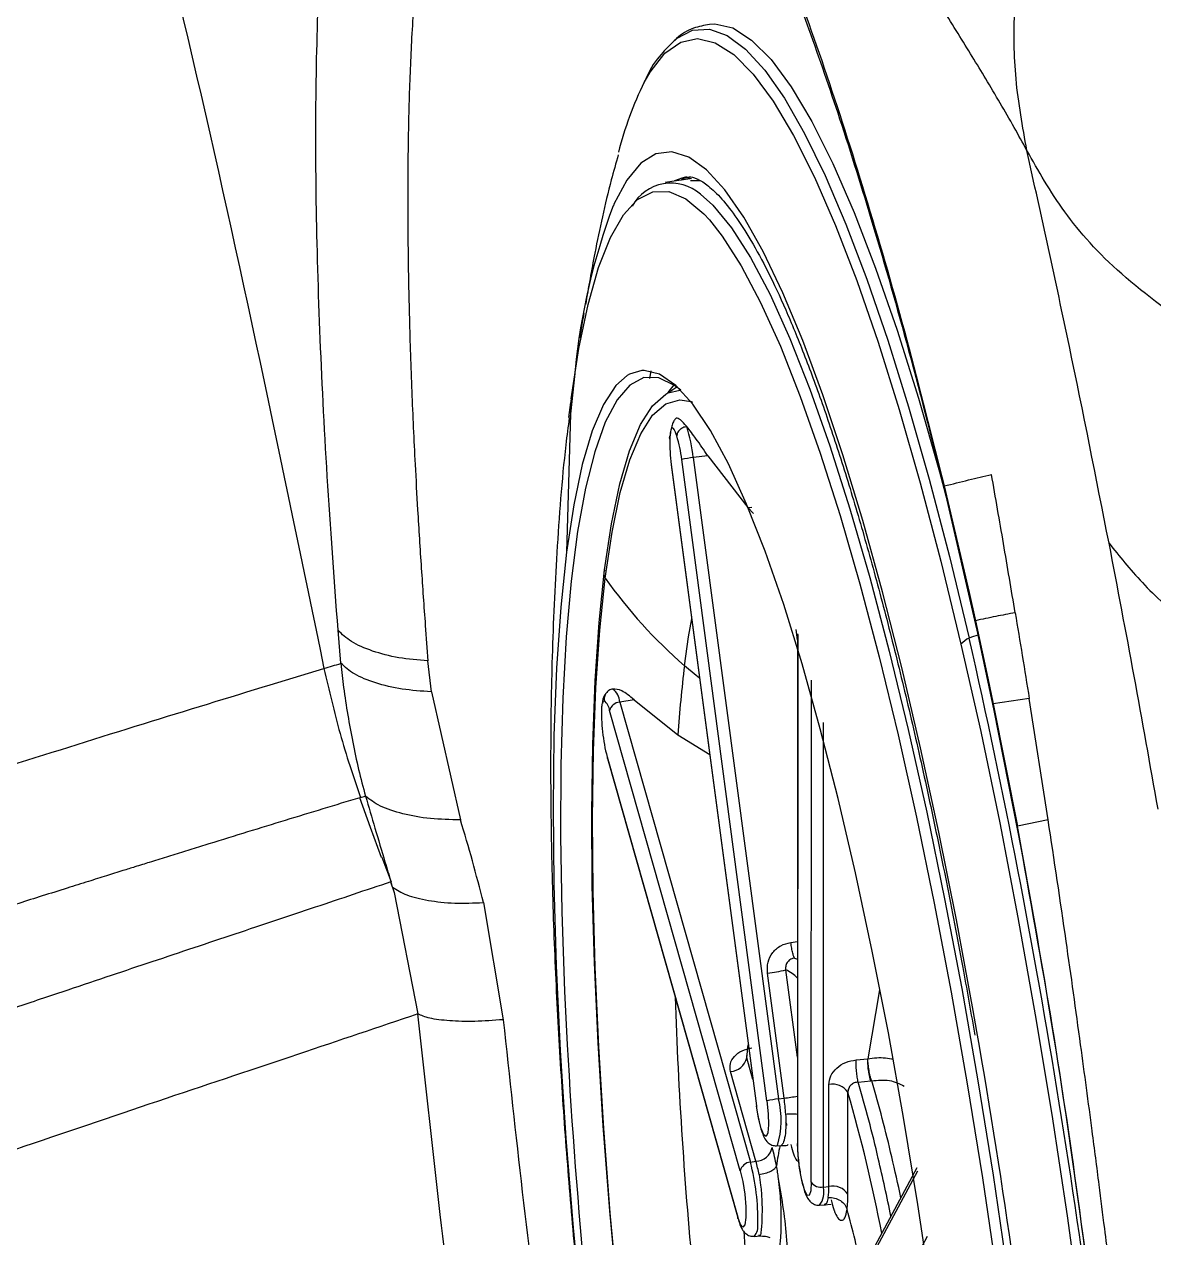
# Model space of a CAD drawing. Extents: x 832 to 912, y 781 to 934.
# Drawn here: x 900.423 to 902.529, y 847.889 to 850.15 of the extents above; entities that cross this region are included whole.
import ezdxf

# ---------------------------------------------------------------- set-up
doc = ezdxf.new("R2010")
doc.units = 0
doc.header["$MEASUREMENT"] = 0
doc.layers.add('1', color=4, linetype='Continuous')

# ---------------------------------------------------------------- blocks, each defined once
blk = doc.blocks.new('2026 SOVEREIGN HL')
at = {"layer": '1', "color": 3, "linetype": 'Continuous', "lineweight": 25}
for p, q in [((69.9353, 52.7672), (69.8886, 52.7606)), ((69.9295, 52.7705), (69.9267, 52.7701)), ((69.9543, 52.7632), (69.9358, 52.7635)), ((69.7202, 52.4047), (69.7101, 52.3117)), ((69.8604, 52.3954), (69.8627, 52.4094)), ((69.8943, 52.3691), (69.9054, 52.383)), ((69.7126, 52.3504), (69.705, 52.0717)), ((69.7092, 52.3226), (69.7126, 52.3504)), ((69.9369, 52.3522), (69.9398, 52.3511)), ((69.9001, 52.2347), (69.8999, 52.2345)), ((69.8999, 52.2345), (70.0587, 51.0396)), ((69.9001, 52.2347), (70.059, 51.0398)), ((70.0785, 51.0492), (69.9197, 52.244)), ((69.9682, 52.2512), (69.941, 52.2477)), ((69.941, 52.2477), (70.0999, 51.0529)), ((69.9682, 52.2512), (70.0426, 52.1546)), ((70.4088, 52.1948), (70.4552, 51.9966)), ((70.4118, 52.1763), (70.4691, 51.9285)), ((70.0426, 52.1546), (70.0502, 52.1551)), ((70.0426, 52.1546), (70.0534, 52.1435)), ((70.4552, 51.9966), (70.467, 51.9438)), ((70.467, 51.9438), (70.49, 51.837)), ((69.2842, 51.8644), (69.2791, 51.9259)), ((70.1352, 51.9081), (70.1327, 51.9275)), ((70.1353, 51.9193), (70.1351, 50.9722)), ((70.1357, 51.918), (70.1355, 50.9698)), ((70.4689, 51.9294), (70.5015, 51.7765)), ((69.453, 51.8113), (69.4466, 51.869)), ((70.161, 50.8978), (70.1612, 51.8333)), ((70.49, 51.837), (70.5, 51.7891)), ((69.453, 51.8113), (69.507, 51.5728)), ((69.831, 51.7964), (69.804, 51.7921)), ((69.804, 51.7921), (70.0476, 50.9348)), ((69.831, 51.7964), (69.9124, 51.7313)), ((70.5673, 51.7987), (70.5, 51.7892)), ((70.5, 51.7891), (70.5452, 51.561)), ((70.6026, 51.5729), (70.5673, 51.7987)), ((70.0286, 50.9189), (69.7851, 51.7762)), ((70.5015, 51.7765), (70.5462, 51.5501)), ((70.1834, 51.754), (70.1833, 50.8886)), ((69.9124, 51.7313), (69.9717, 51.6942)), ((69.7806, 51.6899), (70.0242, 50.8326)), ((69.781, 51.6869), (70.0245, 50.8296)), ((70.6026, 51.5729), (70.5452, 51.561)), ((69.3608, 51.5029), (69.3777, 51.4573)), ((69.3765, 51.457), (69.3835, 51.4373)), ((69.3806, 51.4475), (69.3835, 51.4373)), ((69.3835, 51.4373), (69.4275, 51.2111)), ((69.5498, 51.4186), (69.5868, 51.2003)), ((70.1231, 51.3444), (70.1351, 51.346)), ((70.1299, 51.3153), (70.1351, 51.3132)), ((70.1103, 51.0542), (70.0793, 51.2873)), ((70.1351, 51.1305), (70.1135, 51.2932)), ((70.288, 51.2562), (70.2662, 51.1275)), ((69.4694, 50.8376), (69.4275, 51.2111)), ((70.0408, 51.1291), (70.0436, 51.1533)), ((70.0521, 51.0891), (70.0408, 51.1291)), ((70.2444, 51.1255), (70.2662, 51.1275)), ((70.0579, 50.9365), (70.0104, 51.1037)), ((70.1937, 50.8896), (70.1938, 51.0795)), ((70.2484, 51.0842), (70.2718, 51.0863)), ((70.2737, 51.0866), (70.2718, 51.0863)), ((70.0999, 51.0529), (70.1103, 51.0542)), ((70.2294, 50.875), (70.2294, 51.0649)), ((70.0587, 51.0396), (70.059, 51.0398)), ((70.0969, 50.9655), (70.108, 50.9662)), ((70.0978, 50.9657), (70.0969, 50.9655)), ((70.0476, 50.9348), (70.0579, 50.9365)), ((70.3589, 50.918), (70.2179, 50.6554)), ((70.3579, 50.9243), (70.2198, 50.6671)), ((70.1833, 50.8886), (70.1937, 50.8896)), ((70.1764, 50.8548), (70.1875, 50.8555)), ((70.1852, 50.8554), (70.1978, 50.8568)), ((70.0546, 50.7967), (70.0657, 50.7975)), ((70.2374, 50.5356), (70.3779, 50.7972))]:
    blk.add_line(p, q, dxfattribs=at)
at = {"layer": '1', "color": 3, "linetype": 'Continuous', "lineweight": 25, "flags": 128}
for points in [[(69.9056, 53.0248), (69.9101, 53.0286), (69.9397, 53.0443), (69.9712, 53.0463), (70.0042, 53.0345), (70.0387, 53.009), (70.0744, 52.9699), (70.1111, 52.9174), (70.1487, 52.8518), (70.1869, 52.7735), (70.2256, 52.6828), (70.2646, 52.5803), (70.3035, 52.4665), (70.3423, 52.342), (70.3807, 52.2075), (70.4185, 52.0637), (70.4555, 51.9113)], [(69.9712, 53.0556), (69.9815, 53.0561), (70.0149, 53.0482), (70.0499, 53.0258), (70.0862, 52.9892), (70.1237, 52.9384), (70.1621, 52.8738), (70.2013, 52.7957), (70.2409, 52.7046), (70.2809, 52.6009), (70.3209, 52.4854), (70.3607, 52.3585), (70.4001, 52.221), (70.4115, 52.179)], [(69.8497, 52.9469), (69.8607, 52.9661), (69.8881, 53.0011), (69.9177, 53.022), (69.9491, 53.0285), (69.9822, 53.0207), (70.0169, 52.9986), (70.0529, 52.9622), (70.09, 52.9119), (70.1281, 52.8479), (70.1669, 52.7705), (70.2062, 52.6802), (70.2458, 52.5775), (70.2854, 52.4629), (70.3249, 52.3372), (70.364, 52.2009), (70.4024, 52.055), (70.4401, 51.9001)], [(70.4697, 51.1783), (70.4628, 51.2174), (70.4316, 51.3863), (70.3989, 51.5497), (70.3649, 51.7067), (70.3298, 51.8564), (70.2938, 51.9979), (70.2572, 52.1303), (70.2201, 52.2528), (70.1828, 52.3649), (70.1454, 52.4657), (70.1083, 52.5548), (70.0715, 52.6315), (70.0354, 52.6955), (70.0002, 52.7464), (69.9659, 52.7838), (69.933, 52.8076), (69.9014, 52.8176), (69.8715, 52.8137), (69.8434, 52.7961), (69.8173, 52.7647), (69.7933, 52.7198), (69.7921, 52.7171)], [(69.9267, 52.7701), (69.9198, 52.7685), (69.9064, 52.7631)], [(69.7135, 52.3569), (69.7279, 52.4511), (69.7449, 52.533), (69.7645, 52.6021), (69.7865, 52.658), (69.8108, 52.7002), (69.8351, 52.727)], [(69.8351, 52.727), (69.8372, 52.7287), (69.8656, 52.7431), (69.8957, 52.7434), (69.9275, 52.7297), (69.9607, 52.7019), (69.9711, 52.6906)], [(69.9543, 52.7387), (69.9776, 52.7178), (70.0122, 52.6759), (70.0478, 52.6204), (70.0842, 52.5515), (70.1212, 52.4696), (70.1585, 52.3754), (70.1958, 52.2694), (70.2331, 52.1522), (70.27, 52.0245), (70.3063, 51.8871), (70.3419, 51.741), (70.3764, 51.5869), (70.4096, 51.4258), (70.4415, 51.2587), (70.4717, 51.0867), (70.5, 50.9107), (70.5264, 50.7319)], [(69.9711, 52.6906), (69.9951, 52.6602), (70.0305, 52.605), (70.0666, 52.5365), (70.1034, 52.4552), (70.1404, 52.3616), (70.1776, 52.2562), (70.2146, 52.1396), (70.2513, 52.0127), (70.2874, 51.8762), (70.3227, 51.7309), (70.357, 51.5778), (70.3901, 51.4176), (70.4217, 51.2516), (70.4518, 51.0806), (70.48, 50.9057), (70.5062, 50.728)], [(69.8453, 52.4102), (69.8222, 52.4031), (69.8181, 52.4007)], [(70.3842, 50.6913), (70.3596, 50.8562), (70.3331, 51.018), (70.3047, 51.1757), (70.2748, 51.3281), (70.2436, 51.474), (70.2112, 51.6126), (70.1779, 51.7426), (70.144, 51.8633), (70.1096, 51.9737), (70.0751, 52.0731), (70.0406, 52.1607), (70.0065, 52.2359), (69.973, 52.2982), (69.9403, 52.3471), (69.9086, 52.3822), (69.8782, 52.4033), (69.8493, 52.4103), (69.8453, 52.4102)], [(69.9177, 52.3734), (69.9064, 52.3822), (69.8769, 52.3965), (69.8491, 52.3967), (69.823, 52.3829), (69.799, 52.3551), (69.777, 52.3136), (69.7574, 52.2586), (69.7402, 52.1906), (69.7255, 52.1101), (69.7136, 52.0176), (69.7044, 51.9137), (69.698, 51.7993), (69.6945, 51.6752), (69.6939, 51.5422), (69.6962, 51.4012), (69.7013, 51.2534), (69.7063, 51.1533)], [(69.8181, 52.4007), (69.7969, 52.3818), (69.7737, 52.3464), (69.7528, 52.2973), (69.7343, 52.2349), (69.7183, 52.1595), (69.705, 52.0717)], [(69.7759, 52.0383), (69.7888, 52.1246), (69.8043, 52.1989), (69.8223, 52.2606), (69.8426, 52.3092), (69.8652, 52.3444), (69.8898, 52.3659), (69.8943, 52.3683)], [(69.8918, 52.367), (69.9087, 52.3784), (69.9099, 52.3789)], [(69.8943, 52.3683), (69.9163, 52.3736), (69.9175, 52.3737)], [(69.777, 52.0232), (69.7898, 52.1088), (69.8051, 52.1824), (69.8229, 52.2435), (69.8431, 52.2917), (69.8654, 52.3265), (69.8898, 52.3479), (69.916, 52.3555), (69.9369, 52.3522)], [(69.705, 52.0717), (69.6941, 51.9692), (69.6863, 51.8551), (69.6815, 51.7302), (69.6798, 51.5955), (69.6811, 51.452), (69.6856, 51.3008), (69.6931, 51.143), (69.7036, 50.9799), (69.717, 50.8126), (69.7333, 50.6426), (69.7522, 50.471), (69.7737, 50.2991), (69.7975, 50.1284), (69.8236, 49.9599), (69.8516, 49.7952), (69.8815, 49.6353), (69.9129, 49.4816), (69.9456, 49.3352)], [(70.0617, 49.1682), (70.0291, 49.2949), (69.9974, 49.4299), (69.9668, 49.5723), (69.9375, 49.721), (69.9097, 49.8749), (69.8837, 50.0329), (69.8596, 50.1939), (69.8375, 50.3567), (69.8177, 50.5202), (69.8003, 50.6832), (69.7854, 50.8445), (69.7732, 51.0029), (69.7636, 51.1573), (69.7569, 51.3066), (69.7529, 51.4497), (69.7518, 51.5856), (69.7536, 51.7133), (69.7582, 51.8318), (69.7657, 51.9404), (69.7759, 52.0383)], [(70.0601, 49.1798), (70.0279, 49.3053), (69.9964, 49.4391), (69.9661, 49.5801), (69.9371, 49.7274), (69.9096, 49.8799), (69.8838, 50.0364), (69.8599, 50.196), (69.838, 50.3573), (69.8184, 50.5193), (69.8012, 50.6807), (69.7864, 50.8405), (69.7743, 50.9974), (69.7648, 51.1504), (69.7581, 51.2983), (69.7542, 51.4401), (69.7531, 51.5747), (69.7549, 51.7012), (69.7595, 51.8187), (69.7669, 51.9263), (69.777, 52.0232)], [(69.9247, 51.86), (69.9324, 51.914), (69.9381, 51.9471)], [(70.4401, 51.9001), (70.4768, 51.7371), (70.5122, 51.567), (70.5461, 51.3908), (70.5785, 51.2093), (70.6091, 51.0237), (70.6377, 50.8349), (70.6641, 50.644), (70.6883, 50.4521), (70.7101, 50.2602), (70.7293, 50.0695), (70.7459, 49.8809), (70.7597, 49.6956), (70.7707, 49.5146), (70.7789, 49.3388), (70.7841, 49.1693), (70.7864, 49.0071), (70.7857, 48.853), (70.7821, 48.7079), (70.7755, 48.5725), (70.766, 48.4478), (70.7536, 48.3343)], [(69.9528, 51.8365), (69.9463, 51.8417), (69.9247, 51.86)], [(69.7806, 51.6899), (69.7808, 51.6873), (69.781, 51.6869)], [(69.3599, 51.5027), (69.3397, 51.5583), (69.3195, 51.614)], [(70.0785, 51.0492), (70.0809, 51.0252), (70.0815, 51.0042), (70.0801, 50.9894), (70.0769, 50.9829), (70.0726, 50.9858), (70.0676, 50.9976), (70.0629, 51.0166), (70.059, 51.0398)], [(70.1351, 50.9722), (70.1351, 50.972), (70.1355, 50.9698)], [(70.161, 50.8978), (70.16, 50.8813), (70.1572, 50.8728), (70.1531, 50.8736), (70.1482, 50.8836), (70.1433, 50.9012), (70.1392, 50.9238), (70.1364, 50.9479), (70.1355, 50.9698)], [(70.0286, 50.9189), (70.0333, 50.8987), (70.0369, 50.875), (70.0389, 50.8515), (70.039, 50.8316), (70.0372, 50.8184), (70.0337, 50.814), (70.0292, 50.819), (70.0242, 50.8326)], [(70.0245, 50.8296), (70.0244, 50.8301), (70.0242, 50.8326)]]:
    blk.add_lwpolyline(points, dxfattribs=at)
at = {"layer": '1', "color": 3, "linetype": 'Continuous', "lineweight": 25}
for centre, radius, start, end in [((70.4189, 52.6635), 0.6359, 153.5279, 166.0744), ((69.8997, 52.6759), 0.0832, 48.9648, 150.8022), ((70.8985, 52.2987), 1.1829, 159.2849, 174.5416), ((72.3308, 52.0782), 2.631, 172.7292, 172.8706), ((71.7994, 52.0845), 2.1036, 172.5589, 172.7377), ((69.6088, 52.2082), 0.3346, 6.7901, 16.9444), ((70.1906, 52.276), 0.2934, 178.8679, 188.0898), ((69.6674, 52.214), 0.254, 6.7841, 16.9483), ((69.9551, 52.1043), 0.1441, 95.5971, 104.2221), ((69.7883, 52.0316), 0.014, 151.69, 216.5953), ((70.5194, 52.5467), 0.9084, 215.1888, 229.1099), ((70.4857, 51.8464), 0.0716, 101.3226, 114.8992), ((70.4736, 51.8702), 0.0449, 113.7612, 138.3158), ((56.6747, 48.7928), 14.1293, 5.59392, 12.75073), ((72.2694, 51.5712), 2.3624, 172.9772, 176.1137), ((69.7724, 51.7908), 0.0316, 2.2919, 54.3742), ((69.761, 51.7752), 0.024, 2.2893, 54.3668), ((69.8053, 51.7713), 0.0208, 93.5218, 166.4094), ((70.0719, 51.7673), 0.3014, 185.8356, 194.8915), ((70.0568, 51.5167), 0.2305, 275.5986, 284.2228), ((70.0915, 51.2396), 0.0579, 41.1572, 67.7431), ((78.4594, 51.5381), 8.5574, 181.97591, 185.53111), ((57.003, 48.8254), 13.6707, 2.56777, 9.91044), ((80.7314, 51.7633), 11.042, 183.16699, 192.60365), ((70.0084, 51.137), 0.0333, 273.5154, 346.4228), ((70.2009, 51.0459), 0.0343, 33.5335, 101.9486), ((67.8781, 50.3822), 2.472, 13.081, 16.4991), ((67.9042, 50.3856), 2.471, 13.0793, 16.4807), ((70.0548, 51.505), 0.4542, 277.0159, 280.1788), ((69.6326, 50.9904), 0.482, 4.0652, 7.6011), ((67.4071, 50.2486), 2.938, 10.8637, 16.1315), ((70.114, 50.9093), 0.1442, 95.6013, 104.2179), ((69.9445, 51.013), 0.1604, 342.8571, 14.402), ((70.5129, 50.8752), 0.42, 167.5271, 172.8004), ((70.0559, 50.9698), 0.0333, 273.5181, 346.4194), ((69.6908, 50.8514), 0.4126, 10.6718, 15.5408), ((66.8099, 50.1282), 3.57, 11.4031, 13.1709), ((66.9782, 50.1632), 3.4233, 11.891, 13.197), ((70.0489, 50.9141), 0.0208, 93.5127, 166.4255), ((69.6493, 50.8294), 0.4121, 358.6699, 14.8211), ((69.7699, 50.8564), 0.299, 10.675, 15.5387), ((70.1788, 50.9096), 0.0214, 213.5261, 281.954), ((70.1455, 50.8787), 0.0391, 322.3506, 14.7974), ((70.033, 50.888), 0.1607, 353.2029, 0.568), ((70.2008, 50.8561), 0.0343, 33.5327, 101.9494), ((70.0072, 50.8728), 0.2221, 353.2065, 0.5678), ((68.3959, 50.3388), 1.901, 11.9816, 15.4908), ((74.2585, 50.9903), 4.2269, 182.495, 184.6263), ((70.0353, 50.8147), 0.0264, 316.9673, 11.2333)]:
    blk.add_arc(centre, radius, start, end, dxfattribs=at)
for points, knots in [([(67.1867, 58.517), (67.3306, 58.1566), (67.6185, 57.4358), (68.0197, 56.3426), (68.3905, 55.2388), (68.7228, 54.1229), (69.0169, 52.9957), (69.1742, 52.2352), (69.2528, 51.8547)], [0, 0, 0, 0, 0.166632, 0.333298, 0.499948, 0.666557, 0.833202, 1, 1, 1, 1]), ([(70.5629, 52.8201), (70.555, 52.8344), (70.5388, 52.8639), (70.5132, 52.9082), (70.4872, 52.952), (70.4611, 52.9951), (70.4346, 53.038), (70.4069, 53.0825), (70.3775, 53.1299), (70.3408, 53.1895), (70.2954, 53.2655), (70.2398, 53.3644), (70.1789, 53.4813), (70.1239, 53.5967), (70.0779, 53.6997), (70.0436, 53.7797), (70.0082, 53.8651), (69.9723, 53.9553), (69.938, 54.0437), (69.9061, 54.1281), (69.8764, 54.2083), (69.8453, 54.2935), (69.8112, 54.3884), (69.7624, 54.5264), (69.7002, 54.7052), (69.6253, 54.9226), (69.5656, 55.0959), (69.5214, 55.2235), (69.4931, 55.3047), (69.465, 55.385), (69.4354, 55.4685), (69.4096, 55.5408), (69.3929, 55.5871), (69.3871, 55.6032)], [0, 0, 0, 0, 0.037263, 0.076961, 0.116553, 0.152284, 0.188592, 0.225385, 0.261871, 0.300424, 0.358515, 0.416745, 0.474511, 0.532505, 0.559509, 0.585914, 0.612253, 0.638642, 0.663522, 0.684109, 0.703868, 0.723036, 0.745288, 0.76986, 0.816153, 0.861383, 0.906531, 0.922905, 0.939423, 0.956023, 0.971785, 0.990193, 1, 1, 1, 1]), ([(69.2791, 51.9259), (69.2719, 52.0224), (69.2577, 52.2154), (69.2441, 52.4874), (69.237, 52.7436), (69.2375, 52.9805), (69.2458, 53.1962), (69.262, 53.3887), (69.2861, 53.5565), (69.318, 53.6981), (69.3574, 53.8124), (69.4038, 53.8985), (69.4569, 53.9557), (69.5158, 53.9836), (69.5801, 53.982), (69.649, 53.9511), (69.7216, 53.8909), (69.7972, 53.8022), (69.875, 53.6855), (69.954, 53.5419), (70.0335, 53.3726), (70.1125, 53.1789), (70.1904, 52.9627), (70.2662, 52.7253), (70.3397, 52.4702), (70.3858, 52.2866), (70.4088, 52.1948)], [0, 0, 0, 0, 0.041704, 0.083445, 0.125181, 0.166889, 0.208564, 0.250207, 0.291828, 0.333437, 0.375045, 0.41666, 0.458289, 0.499933, 0.54159, 0.583258, 0.624932, 0.666606, 0.70828, 0.74995, 0.791618, 0.833288, 0.874961, 0.916641, 0.958325, 1, 1, 1, 1]), ([(69.664, 53.8064), (69.6506, 53.8009), (69.6246, 53.7905), (69.5886, 53.7575), (69.5555, 53.7125), (69.5242, 53.6513), (69.496, 53.5745), (69.471, 53.4812), (69.4502, 53.3739), (69.4345, 53.2597), (69.4231, 53.1423), (69.4155, 53.0265), (69.4107, 52.9061), (69.4085, 52.7775), (69.4089, 52.6443), (69.4116, 52.5073), (69.416, 52.3734), (69.4215, 52.2535), (69.4276, 52.1432), (69.4339, 52.0432), (69.4405, 51.9491), (69.4449, 51.891), (69.4466, 51.869)], [0, 0, 0, 0, 0.060217, 0.116335, 0.176667, 0.235912, 0.299772, 0.363561, 0.427093, 0.490187, 0.543177, 0.595293, 0.643903, 0.693119, 0.746812, 0.792647, 0.839455, 0.884503, 0.911959, 0.94653, 0.979756, 1, 1, 1, 1]), ([(69.749, 53.8021), (69.7524, 53.8003), (69.7589, 53.7971), (69.7809, 53.778), (69.809, 53.7473), (69.8396, 53.7081), (69.8713, 53.6623), (69.906, 53.6062), (69.9362, 53.5526), (69.9638, 53.5002), (69.9903, 53.4471), (70.0228, 53.3783), (70.0618, 53.2896), (70.1072, 53.1784), (70.1588, 53.0412), (70.2161, 52.875), (70.2784, 52.6762), (70.3451, 52.4431), (70.389, 52.2677), (70.4119, 52.1762)], [0, 0, 0, 0, 0.084808, 0.155611, 0.212064, 0.259386, 0.31285, 0.360022, 0.405273, 0.431741, 0.463567, 0.503196, 0.550639, 0.605906, 0.669009, 0.73996, 0.818774, 0.905457, 1, 1, 1, 1]), ([(70.5629, 52.8201), (70.5549, 52.8644), (70.5393, 52.951), (70.5376, 53.0806), (70.5534, 53.2294), (70.5964, 53.3954), (70.6582, 53.5088), (70.6884, 53.5643)], [0, 0, 0, 0, 0.174399, 0.34122, 0.500505, 0.755178, 1, 1, 1, 1]), ([(69.9715, 53.0547), (69.9614, 53.0528), (69.9391, 53.0488), (69.9173, 53.0364), (69.907, 53.0255), (69.9056, 53.0241)], [0, 0, 0, 0, 0.418827, 0.921502, 1, 1, 1, 1]), ([(69.9056, 53.0241), (69.8973, 53.016), (69.878, 52.9973), (69.8613, 52.9733), (69.8531, 52.955), (69.8527, 52.9541)], [0, 0, 0, 0, 0.422059, 0.973388, 1, 1, 1, 1]), ([(70.8928, 52.4719), (70.8384, 52.5114), (70.7295, 52.5905), (70.6271, 52.706), (70.5844, 52.782), (70.5629, 52.8201)], [0, 0, 0, 0, 0.33183, 0.664384, 1, 1, 1, 1]), ([(70.7161, 52.088), (70.6919, 52.2103), (70.6435, 52.4549), (70.5898, 52.6984), (70.5629, 52.8201)], [0, 0, 0, 0, 0.500038, 1, 1, 1, 1]), ([(69.8012, 52.8119), (69.7968, 52.7962), (69.7796, 52.7346), (69.7592, 52.6415), (69.7458, 52.5647), (69.7402, 52.5327)], [0, 0, 0, 0, 0.165634, 0.652582, 1, 1, 1, 1]), ([(69.9186, 52.7649), (69.9197, 52.7659), (69.9255, 52.7711), (69.9323, 52.7691), (69.9376, 52.7675)], [0, 0, 0, 0, 0.198811, 1, 1, 1, 1]), ([(69.9283, 52.7697), (69.93, 52.7701), (69.9352, 52.7715), (69.946, 52.7687), (69.9661, 52.7575), (69.9906, 52.7349), (70.0186, 52.7001), (70.0486, 52.6535), (70.0804, 52.595), (70.1133, 52.5246), (70.1471, 52.4427), (70.1814, 52.3499), (70.216, 52.2468), (70.2505, 52.1339), (70.2847, 52.012), (70.3185, 51.8816), (70.3516, 51.7436), (70.3838, 51.5987), (70.415, 51.4475), (70.4425, 51.3051), (70.4589, 51.2115), (70.4658, 51.1717)], [0, 0, 0, 0, 0.025308, 0.07884, 0.12892, 0.181981, 0.234614, 0.287962, 0.342198, 0.39712, 0.452519, 0.508241, 0.564182, 0.620275, 0.676475, 0.732751, 0.789083, 0.845456, 0.901861, 0.958288, 1, 1, 1, 1]), ([(69.7373, 52.5164), (69.7351, 52.5055), (69.7322, 52.4902), (69.7302, 52.4751), (69.7296, 52.4708)], [0, 0, 0, 0, 0.714551, 1, 1, 1, 1]), ([(69.7099, 52.3219), (69.7077, 52.3052), (69.697, 52.2218), (69.6863, 52.0749), (69.6773, 51.884), (69.6746, 51.7023), (69.676, 51.5242), (69.6812, 51.3458), (69.6899, 51.1652), (69.7016, 50.9871), (69.716, 50.8104), (69.733, 50.6343), (69.7526, 50.4589), (69.7746, 50.2841), (69.7991, 50.1102), (69.826, 49.9373), (69.8553, 49.7655), (69.8873, 49.5948), (69.9212, 49.4287), (69.9455, 49.322), (69.9574, 49.27)], [0, 0, 0, 0, 0.018386, 0.091592, 0.161019, 0.223471, 0.281769, 0.342524, 0.400504, 0.456684, 0.511697, 0.565965, 0.619798, 0.673449, 0.727136, 0.781022, 0.835352, 0.890414, 0.94658, 1, 1, 1, 1]), ([(69.909, 52.321), (69.9076, 52.3196), (69.9047, 52.3167), (69.9018, 52.3089), (69.8993, 52.2996), (69.8981, 52.2919), (69.8975, 52.2881)], [0, 0, 0, 0, 0.267376, 0.523948, 0.768516, 1, 1, 1, 1]), ([(69.9288, 52.3057), (69.9246, 52.3106), (69.9159, 52.3204), (69.9116, 52.321), (69.9094, 52.3213)], [0, 0, 0, 0, 0.492053, 1, 1, 1, 1]), ([(69.9104, 52.2881), (69.9087, 52.2928), (69.9062, 52.2996), (69.9032, 52.303), (69.9013, 52.303), (69.8997, 52.301), (69.8981, 52.2952), (69.8976, 52.2873), (69.8973, 52.2818)], [0, 0, 0, 0, 0.2714493, 0.3895333, 0.5092382, 0.6259979, 0.7416686, 1, 1, 1, 1]), ([(69.9288, 52.3057), (69.9264, 52.3051), (69.9216, 52.3038), (69.9155, 52.2995), (69.9113, 52.294), (69.9107, 52.29), (69.9104, 52.2881)], [0, 0, 0, 0, 0.249997, 0.50001, 0.749986, 1, 1, 1, 1]), ([(69.9682, 52.2512), (69.9608, 52.262), (69.9467, 52.2828), (69.9346, 52.2983), (69.9288, 52.3057)], [0, 0, 0, 0, 0.52273, 1, 1, 1, 1]), ([(69.8973, 52.2818), (69.8969, 52.2836), (69.8963, 52.2857), (69.8975, 52.2877), (69.8978, 52.288)], [0, 0, 0, 0, 0.81286, 1, 1, 1, 1]), ([(70.4088, 52.1948), (70.4241, 52.1986), (70.4547, 52.2063), (70.4829, 52.2129), (70.497, 52.2162)], [0, 0, 0, 0, 0.4999964, 1, 1, 1, 1]), ([(70.5411, 51.9587), (70.5339, 52.0016), (70.5194, 52.0875), (70.5045, 52.1733), (70.497, 52.2162)], [0, 0, 0, 0, 0.5000016, 1, 1, 1, 1]), ([(70.8073, 51.5925), (70.7927, 51.6752), (70.7635, 51.8406), (70.7319, 52.0055), (70.7161, 52.088)], [0, 0, 0, 0, 0.500035, 1, 1, 1, 1]), ([(70.7161, 52.088), (70.7353, 52.064), (70.7739, 52.0156), (70.8587, 51.9364), (70.9522, 51.8747), (70.9987, 51.844)], [0, 0, 0, 0, 0.331794, 0.667636, 1, 1, 1, 1]), ([(70.5411, 51.9587), (70.5291, 51.9564), (70.5052, 51.9519), (70.4797, 51.9465), (70.467, 51.9438)], [0, 0, 0, 0, 0.500003, 1, 1, 1, 1]), ([(70.5411, 51.9587), (70.5455, 51.932), (70.5544, 51.8787), (70.563, 51.8254), (70.5673, 51.7987)], [0, 0, 0, 0, 0.500006, 1, 1, 1, 1]), ([(69.4466, 51.869), (69.428, 51.8705), (69.3901, 51.8736), (69.3422, 51.8867), (69.3017, 51.9036), (69.2865, 51.9186), (69.2791, 51.9259)], [0, 0, 0, 0, 0.244137, 0.499489, 0.755102, 1, 1, 1, 1]), ([(69.1976, 41.3253), (69.124, 41.3483), (68.9778, 41.3939), (68.7412, 41.4693), (68.4922, 41.549), (68.2283, 41.6338), (67.9489, 41.7242), (67.6535, 41.8225), (67.4131, 41.9082), (67.242, 41.9786), (67.1472, 42.0211), (67.0514, 42.0696), (66.9547, 42.1278), (66.858, 42.2024), (66.7726, 42.2971), (66.7034, 42.4166), (66.6525, 42.5542), (66.6175, 42.7176), (66.5956, 42.9155), (66.5878, 43.1418), (66.5911, 43.3902), (66.6052, 43.7496), (66.6334, 44.2218), (66.6671, 44.8064), (66.6947, 45.3902), (66.714, 45.9741), (66.7264, 46.704), (66.7212, 47.5794), (66.6952, 48.3485), (66.6722, 48.8658), (66.6599, 49.133), (66.648, 49.4008), (66.6381, 49.6698), (66.6333, 49.9406), (66.6385, 50.1823), (66.6561, 50.3904), (66.6848, 50.5611), (66.7293, 50.7109), (66.7873, 50.832), (66.8539, 50.9248), (66.9248, 50.9955), (66.9971, 51.0513), (67.0935, 51.1125), (67.2137, 51.1734), (67.4176, 51.2607), (67.6747, 51.3534), (67.9733, 51.4529), (68.2568, 51.5441), (68.5259, 51.6295), (68.7812, 51.7098), (69.025, 51.7857), (69.1764, 51.8316), (69.2528, 51.8547)], [0, 0, 0, 0, 0.039614, 0.078597, 0.116906, 0.154448, 0.191126, 0.226883, 0.261642, 0.271625, 0.281531, 0.291383, 0.301276, 0.311287, 0.321494, 0.329328, 0.337303, 0.345311, 0.353223, 0.363562, 0.373664, 0.383591, 0.407051, 0.430378, 0.453631, 0.476891, 0.500138, 0.540792, 0.581398, 0.592051, 0.602731, 0.613436, 0.624219, 0.635152, 0.646324, 0.654109, 0.662043, 0.670033, 0.677929, 0.685683, 0.693315, 0.700841, 0.7083, 0.723137, 0.738098, 0.772878, 0.808651, 0.845347, 0.88291, 0.921254, 0.960298, 1, 1, 1, 1]), ([(69.2528, 51.8547), (69.2581, 51.8563), (69.2686, 51.8595), (69.279, 51.8626), (69.2843, 51.8642)], [0, 0, 0, 0, 0.500023, 1, 1, 1, 1]), ([(69.2528, 51.8547), (69.2622, 51.8141), (69.2809, 51.7329), (69.3074, 51.6539), (69.3206, 51.6143)], [0, 0, 0, 0, 0.49998, 1, 1, 1, 1]), ([(69.453, 51.8113), (69.4344, 51.8126), (69.3963, 51.8152), (69.3481, 51.8274), (69.3073, 51.8434), (69.2918, 51.8577), (69.2842, 51.8647)], [0, 0, 0, 0, 0.244443, 0.499976, 0.75553, 1, 1, 1, 1]), ([(69.2842, 51.8644), (69.2858, 51.8494), (69.2892, 51.8172), (69.2968, 51.7684), (69.3061, 51.7174), (69.3167, 51.667), (69.3258, 51.6335), (69.3302, 51.6171)], [0, 0, 0, 0, 0.183247, 0.391491, 0.594144, 0.801563, 1, 1, 1, 1]), ([(69.7778, 51.8071), (69.7767, 51.8061), (69.7731, 51.8028), (69.7722, 51.7952), (69.7716, 51.7898)], [0, 0, 0, 0, 0.296292, 1, 1, 1, 1]), ([(69.7909, 51.8165), (69.7885, 51.8158), (69.7837, 51.8144), (69.7783, 51.8091), (69.7749, 51.8023), (69.775, 51.7973), (69.7751, 51.7948)], [0, 0, 0, 0, 0.250018, 0.499988, 0.750001, 1, 1, 1, 1]), ([(69.831, 51.7964), (69.823, 51.803), (69.8077, 51.8157), (69.7963, 51.8163), (69.7909, 51.8165)], [0, 0, 0, 0, 0.5227182, 1, 1, 1, 1]), ([(69.7751, 51.7948), (69.7738, 51.7939), (69.7719, 51.7926), (69.7704, 51.7852), (69.7698, 51.7782), (69.7697, 51.7698), (69.7701, 51.7562), (69.7713, 51.7447), (69.7721, 51.7367)], [0, 0, 0, 0, 0.271453, 0.389532, 0.509236, 0.625998, 0.741669, 1, 1, 1, 1]), ([(69.3195, 51.614), (69.2736, 51.6001), (69.1828, 51.5725), (69.0817, 51.5413), (69.0226, 51.523), (69.0068, 51.5181), (68.9909, 51.5132), (68.975, 51.5083), (68.959, 51.5033), (68.943, 51.4983), (68.9282, 51.4937), (68.9139, 51.4893), (68.8976, 51.4842), (68.8752, 51.4772), (68.8465, 51.4682), (68.8119, 51.4574), (68.7721, 51.4449), (68.7288, 51.4313), (68.6876, 51.4183), (68.651, 51.4068), (68.6185, 51.3966), (68.5867, 51.3865), (68.5529, 51.3758), (68.5173, 51.3646), (68.4766, 51.3517), (68.4331, 51.3379), (68.3875, 51.3234), (68.3224, 51.3027), (68.2342, 51.2745), (68.1163, 51.2366), (67.9868, 51.1945), (67.8562, 51.1509), (67.7285, 51.1069), (67.5996, 51.0609), (67.4957, 51.0213), (67.4196, 50.9897), (67.3803, 50.9728), (67.3414, 50.9555), (67.3032, 50.9375), (67.2652, 50.9187), (67.2266, 50.8985), (67.182, 50.8734), (67.1354, 50.8442), (67.0914, 50.8122), (67.0522, 50.7796), (67.0145, 50.7433), (66.9757, 50.6974), (66.9447, 50.651), (66.9219, 50.6089), (66.9071, 50.5767), (66.8931, 50.542), (66.8774, 50.4951), (66.861, 50.4319), (66.8477, 50.3618), (66.8382, 50.2939), (66.8309, 50.2232), (66.8236, 50.1163), (66.8196, 49.9772), (66.8203, 49.8081), (66.8245, 49.6379), (66.8292, 49.504), (66.8329, 49.4111), (66.835, 49.3602), (66.8372, 49.3098), (66.8395, 49.2593), (66.8418, 49.2085), (66.8442, 49.1574), (66.8464, 49.1098), (66.8483, 49.0683), (66.8501, 49.0302), (66.852, 48.9893), (66.8543, 48.9402), (66.8569, 48.8829), (66.8599, 48.8173), (66.8626, 48.7559), (66.865, 48.7013), (66.867, 48.6563), (66.869, 48.6112), (66.8709, 48.566), (66.8728, 48.5207), (66.8747, 48.4753), (66.8765, 48.4299), (66.8797, 48.3495), (66.8837, 48.2474), (66.8876, 48.1367), (66.8898, 48.0693), (66.8909, 48.0352), (66.8915, 48.0152), (66.8924, 47.9864), (66.8941, 47.932), (66.8965, 47.8478), (66.8995, 47.7297), (66.9029, 47.5812), (66.906, 47.4087), (66.9083, 47.2329), (66.9098, 47.0562), (66.9105, 46.893), (66.9104, 46.7741), (66.9101, 46.7074), (66.91, 46.683), (66.9099, 46.6597), (66.9098, 46.6377), (66.9097, 46.6169), (66.9095, 46.5973), (66.9094, 46.579), (66.9086, 46.4815), (66.9068, 46.3229), (66.9031, 46.1211), (66.8998, 45.9743), (66.8971, 45.869), (66.8938, 45.755), (66.8896, 45.6218), (66.8836, 45.4544), (66.8768, 45.285), (66.8693, 45.1147), (66.8607, 44.9348), (66.8505, 44.7361), (66.84, 44.5437), (66.8296, 44.3609), (66.8198, 44.1965), (66.8093, 44.0164), (66.7993, 43.8366), (66.7905, 43.6639), (66.7837, 43.5068), (66.7795, 43.3669), (66.7777, 43.2349), (66.7791, 43.1056), (66.7844, 42.9922), (66.7923, 42.9022), (66.8014, 42.8307), (66.8129, 42.7653), (66.829, 42.6983), (66.8517, 42.6282), (66.8811, 42.5627), (66.9173, 42.5028), (66.9569, 42.4528), (67.0039, 42.4052), (67.0524, 42.3656), (67.1028, 42.3309), (67.1488, 42.303), (67.1911, 42.2794), (67.2326, 42.2579), (67.278, 42.2358), (67.327, 42.2136), (67.3733, 42.1938), (67.4115, 42.1781), (67.4613, 42.1582), (67.5303, 42.1317), (67.6241, 42.0972), (67.7204, 42.0634), (67.8036, 42.035), (67.8711, 42.0123), (67.9273, 41.9936), (67.9808, 41.976), (68.0319, 41.9592), (68.0907, 41.94), (68.1598, 41.9176), (68.2392, 41.892), (68.3209, 41.8657), (68.4003, 41.8403), (68.4745, 41.8165), (68.5613, 41.7887), (68.6628, 41.7562), (68.7765, 41.7199), (68.8889, 41.6841), (68.9971, 41.6497), (69.1011, 41.6169), (69.1951, 41.5875), (69.2532, 41.5694), (69.2811, 41.5608)], [0, 0, 0, 0, 0.025315, 0.050081, 0.052772, 0.055456, 0.058133, 0.060804, 0.063468, 0.066125, 0.068776, 0.070849, 0.073151, 0.076803, 0.081806, 0.087135, 0.093446, 0.100739, 0.107524, 0.112593, 0.117525, 0.122319, 0.126976, 0.132636, 0.138079, 0.14481, 0.15149, 0.157625, 0.172328, 0.188059, 0.205081, 0.222816, 0.237271, 0.251675, 0.268454, 0.272924, 0.27731, 0.281605, 0.285807, 0.289905, 0.294054, 0.298376, 0.304352, 0.309136, 0.312719, 0.317253, 0.321777, 0.326286, 0.328798, 0.330947, 0.332733, 0.335291, 0.339107, 0.34279, 0.345614, 0.348636, 0.35237, 0.359716, 0.366435, 0.373644, 0.380905, 0.383034, 0.385129, 0.387193, 0.389261, 0.391359, 0.393459, 0.39556, 0.397229, 0.398569, 0.400247, 0.402263, 0.404615, 0.407305, 0.41033, 0.412171, 0.414016, 0.415863, 0.417714, 0.419568, 0.421425, 0.423286, 0.425151, 0.431299, 0.435827, 0.438731, 0.439574, 0.440011, 0.441193, 0.443101, 0.44669, 0.451521, 0.457593, 0.464904, 0.472672, 0.479148, 0.48656, 0.492677, 0.493727, 0.494727, 0.495677, 0.496577, 0.497427, 0.498227, 0.498977, 0.499677, 0.510169, 0.518417, 0.524421, 0.528179, 0.531323, 0.538409, 0.544511, 0.551862, 0.559206, 0.565423, 0.573954, 0.58362, 0.589082, 0.596446, 0.603868, 0.611273, 0.61865, 0.625233, 0.630775, 0.636119, 0.641835, 0.647248, 0.650883, 0.653959, 0.657225, 0.660431, 0.664417, 0.669237, 0.673363, 0.678375, 0.683179, 0.689174, 0.694184, 0.699407, 0.703935, 0.707859, 0.712873, 0.718751, 0.723953, 0.728208, 0.731511, 0.740722, 0.751761, 0.764196, 0.775121, 0.782185, 0.7894, 0.796387, 0.802729, 0.809329, 0.819626, 0.830494, 0.841935, 0.853947, 0.864658, 0.874558, 0.892956, 0.911514, 0.928937, 0.94856, 0.966978, 0.984125, 1, 1, 1, 1]), ([(69.3195, 51.614), (69.3197, 51.614), (69.3201, 51.6142), (69.3204, 51.6143), (69.3206, 51.6143)], [0, 0, 0, 0, 0.500005, 1, 1, 1, 1]), ([(69.3206, 51.6143), (69.3222, 51.6148), (69.3254, 51.6158), (69.3286, 51.6167), (69.3302, 51.6172)], [0, 0, 0, 0, 0.499999, 1, 1, 1, 1]), ([(69.3302, 51.6171), (69.336, 51.5971), (69.3479, 51.5563), (69.3602, 51.5153), (69.3665, 51.4944)], [0, 0, 0, 0, 0.489904, 1, 1, 1, 1]), ([(69.507, 51.5728), (69.488, 51.5731), (69.449, 51.5738), (69.3989, 51.5834), (69.3559, 51.597), (69.3386, 51.6105), (69.3302, 51.617)], [0, 0, 0, 0, 0.245617, 0.501997, 0.757337, 1, 1, 1, 1]), ([(69.5498, 51.4186), (69.5432, 51.4446), (69.5301, 51.4964), (69.5147, 51.5473), (69.507, 51.5728)], [0, 0, 0, 0, 0.49983, 1, 1, 1, 1]), ([(70.5388, 41.6256), (70.5422, 41.6469), (70.5511, 41.7028), (70.5646, 41.7888), (70.58, 41.8897), (70.5962, 41.9977), (70.6146, 42.1232), (70.6348, 42.2663), (70.6538, 42.4052), (70.6706, 42.5322), (70.6846, 42.6408), (70.698, 42.7478), (70.711, 42.8546), (70.7237, 42.9611), (70.7357, 43.0655), (70.7474, 43.1702), (70.7619, 43.304), (70.7852, 43.5274), (70.8131, 43.8214), (70.8401, 44.1403), (70.8603, 44.4064), (70.8749, 44.6195), (70.8843, 44.7682), (70.8899, 44.8634), (70.8935, 44.9259), (70.8983, 45.0117), (70.9045, 45.1277), (70.9114, 45.2705), (70.9177, 45.4134), (70.9235, 45.5563), (70.933, 45.8193), (70.9392, 46.0567), (70.9431, 46.2685), (70.9441, 46.3344), (70.9451, 46.4003), (70.9459, 46.4663), (70.9466, 46.5322), (70.948, 46.6999), (70.9485, 46.9563), (70.9457, 47.2881), (70.9405, 47.5803), (70.934, 47.8328), (70.927, 48.0458), (70.9204, 48.2179), (70.9135, 48.3756), (70.906, 48.5322), (70.897, 48.7021), (70.8871, 48.8719), (70.8763, 49.0417), (70.8646, 49.2114), (70.8525, 49.374), (70.8402, 49.5295), (70.8277, 49.6778), (70.8162, 49.8061), (70.8066, 49.9092), (70.7977, 50.003), (70.7858, 50.1232), (70.7685, 50.2906), (70.7479, 50.4777), (70.7294, 50.6359), (70.7164, 50.7432), (70.7071, 50.8179), (70.6969, 50.8991), (70.6821, 51.0131), (70.6618, 51.1645), (70.6348, 51.3579), (70.6139, 51.4976), (70.6026, 51.5729)], [0, 0, 0, 0, 0.006463, 0.017004, 0.026173, 0.037109, 0.049815, 0.064288, 0.08053, 0.091932, 0.102768, 0.113412, 0.124357, 0.13509, 0.145613, 0.155924, 0.166762, 0.18603, 0.223411, 0.255464, 0.282185, 0.303576, 0.319636, 0.326965, 0.332212, 0.338457, 0.352779, 0.367101, 0.381423, 0.395745, 0.410068, 0.460486, 0.467088, 0.473691, 0.480293, 0.486896, 0.493499, 0.500101, 0.537291, 0.570518, 0.599782, 0.625082, 0.646419, 0.663792, 0.676808, 0.693847, 0.710886, 0.727924, 0.744962, 0.761999, 0.779036, 0.793942, 0.808848, 0.823753, 0.832632, 0.839968, 0.852064, 0.868919, 0.890532, 0.908601, 0.916769, 0.923015, 0.931208, 0.941345, 0.957562, 0.977114, 1, 1, 1, 1]), ([(70.5545, 47.0551), (70.5703, 47.0959), (70.6018, 47.1775), (70.6451, 47.3409), (70.6844, 47.532), (70.7187, 47.7518), (70.7472, 47.997), (70.7693, 48.2653), (70.7843, 48.5539), (70.7916, 48.8599), (70.7907, 49.1804), (70.7813, 49.5122), (70.7632, 49.8522), (70.7363, 50.1971), (70.7008, 50.5438), (70.6568, 50.8889), (70.6053, 51.2302), (70.5652, 51.4507), (70.5452, 51.561)], [0, 0, 0, 0, 0.062507, 0.125014, 0.187513, 0.250001, 0.312485, 0.374971, 0.437465, 0.499969, 0.562483, 0.625003, 0.687522, 0.750034, 0.812535, 0.875025, 0.937509, 1, 1, 1, 1]), ([(70.5462, 51.5501), (70.5682, 51.4288), (70.6106, 51.1942), (70.6622, 50.8433), (70.7031, 50.5145), (70.7339, 50.21), (70.7562, 49.9324), (70.7724, 49.6686), (70.7828, 49.4235), (70.7882, 49.1976), (70.7898, 48.9945), (70.7882, 48.801), (70.7834, 48.6087), (70.7753, 48.4186), (70.7636, 48.2321), (70.7487, 48.0529), (70.7313, 47.8904), (70.7151, 47.7661), (70.7017, 47.6765), (70.6916, 47.614), (70.6818, 47.5588), (70.6724, 47.509), (70.6623, 47.459), (70.6503, 47.404), (70.6353, 47.3417), (70.6171, 47.2749), (70.5958, 47.2063), (70.5803, 47.1674), (70.5721, 47.1467)], [0, 0, 0, 0, 0.069587, 0.134513, 0.194787, 0.250411, 0.301382, 0.347695, 0.397114, 0.439818, 0.47797, 0.51695, 0.557009, 0.598145, 0.640355, 0.683638, 0.72646, 0.764184, 0.785014, 0.803731, 0.820335, 0.836661, 0.852442, 0.872828, 0.897803, 0.927343, 0.96142, 1, 1, 1, 1]), ([(69.3665, 51.4944), (69.3683, 51.4883), (69.3721, 51.4757), (69.3759, 51.4632), (69.3778, 51.4567)], [0, 0, 0, 0, 0.4833, 1, 1, 1, 1]), ([(69.3772, 51.4572), (69.3307, 51.4416), (69.2378, 51.4102), (69.0887, 51.3605), (68.9605, 51.3177), (68.8553, 51.2825), (68.7727, 51.2548), (68.6864, 51.2258), (68.602, 51.1972), (68.5392, 51.1757), (68.4968, 51.161), (68.4686, 51.1512), (68.4358, 51.1398), (68.396, 51.1258), (68.3489, 51.1091), (68.2971, 51.0906), (68.2473, 51.0726), (68.2019, 51.056), (68.1608, 51.0408), (68.1201, 51.0256), (68.0599, 51.0029), (67.9784, 50.9714), (67.9017, 50.9404), (67.8506, 50.919), (67.8268, 50.9088), (67.803, 50.8985), (67.7791, 50.888), (67.7551, 50.8773), (67.7311, 50.8663), (67.7085, 50.8558), (67.6839, 50.8441), (67.6553, 50.8303), (67.6233, 50.8144), (67.5932, 50.7987), (67.5725, 50.7876), (67.5572, 50.7791), (67.5431, 50.7712), (67.5216, 50.7588), (67.4996, 50.7455), (67.4792, 50.7327), (67.4456, 50.711), (67.3962, 50.6762), (67.3338, 50.6218), (67.2734, 50.555), (67.2282, 50.4774), (67.1991, 50.3889), (67.1854, 50.3207), (67.1763, 50.2553), (67.1707, 50.1986), (67.1648, 50.1116), (67.1618, 49.9961), (67.163, 49.8515), (67.1665, 49.709), (67.1712, 49.581), (67.177, 49.4447), (67.1838, 49.3056), (67.1925, 49.1308), (67.2017, 48.9492), (67.211, 48.7615), (67.2198, 48.5773), (67.2265, 48.4272), (67.2317, 48.3028), (67.2353, 48.2126), (67.2386, 48.126), (67.2411, 48.0597), (67.243, 48.0047), (67.2451, 47.9434), (67.2481, 47.8498), (67.2513, 47.741), (67.2542, 47.6363), (67.2564, 47.547), (67.2582, 47.4675), (67.2598, 47.3899), (67.2613, 47.3124), (67.2626, 47.2345), (67.2638, 47.1553), (67.2658, 47.0098), (67.2669, 46.8784), (67.2674, 46.7612), (67.2675, 46.7248), (67.2676, 46.6883), (67.2677, 46.6519), (67.2677, 46.6154), (67.2677, 46.591), (67.2677, 46.5779), (67.2677, 46.5746), (67.2677, 46.5623), (67.2676, 46.536), (67.2675, 46.4915), (67.2672, 46.4193), (67.2666, 46.3149), (67.2653, 46.1735), (67.263, 46.0072), (67.2602, 45.8526), (67.2573, 45.7203), (67.2547, 45.6138), (67.2516, 45.5008), (67.2481, 45.3846), (67.2446, 45.2793), (67.2417, 45.1947), (67.2395, 45.136), (67.2377, 45.0871), (67.2356, 45.0312), (67.2324, 44.9503), (67.2277, 44.8371), (67.2221, 44.7105), (67.2165, 44.5882), (67.2116, 44.4851), (67.2073, 44.3991), (67.2038, 44.3296), (67.2003, 44.2607), (67.1968, 44.1937), (67.1929, 44.119), (67.1903, 44.0676), (67.1886, 44.0353), (67.188, 44.0244), (67.1876, 44.0157), (67.1851, 43.9675), (67.1806, 43.8788), (67.1745, 43.7505), (67.1685, 43.6151), (67.1634, 43.4867), (67.1601, 43.3617), (67.1588, 43.2472), (67.1596, 43.1308), (67.1632, 43.0447), (67.1675, 42.9888), (67.17, 42.9605), (67.1734, 42.9295), (67.1783, 42.8919), (67.1851, 42.8509), (67.1938, 42.8108), (67.2035, 42.7756), (67.2138, 42.7454), (67.229, 42.7085), (67.248, 42.6724), (67.2695, 42.6402), (67.2907, 42.6125), (67.3176, 42.5817), (67.3465, 42.5538), (67.3724, 42.5315), (67.3911, 42.5164), (67.4078, 42.5036), (67.4253, 42.4908), (67.4449, 42.4771), (67.4703, 42.4604), (67.5007, 42.4414), (67.5348, 42.4213), (67.5661, 42.4038), (67.5974, 42.387), (67.6329, 42.3687), (67.672, 42.3496), (67.8135, 42.2828), (68.0512, 42.1864), (68.3569, 42.0756), (68.6307, 41.9813), (68.8899, 41.8939), (69.1392, 41.8107), (69.2941, 41.7584), (69.368, 41.7334)], [0, 0, 0, 0, 0.02769, 0.055396, 0.082722, 0.095564, 0.109003, 0.12388, 0.137538, 0.149112, 0.153098, 0.157046, 0.162016, 0.168007, 0.175018, 0.183049, 0.19085, 0.196804, 0.202674, 0.20846, 0.214162, 0.228094, 0.242425, 0.245638, 0.248849, 0.25206, 0.25527, 0.25848, 0.261691, 0.264904, 0.267502, 0.271517, 0.276269, 0.280152, 0.283451, 0.284435, 0.286215, 0.289049, 0.292938, 0.29492, 0.297145, 0.306231, 0.314536, 0.322588, 0.331525, 0.335951, 0.340442, 0.343, 0.345992, 0.348655, 0.355197, 0.361469, 0.367585, 0.373604, 0.377899, 0.385012, 0.391346, 0.400139, 0.408089, 0.41517, 0.423502, 0.427118, 0.430927, 0.43493, 0.438085, 0.439313, 0.441901, 0.445847, 0.451153, 0.455668, 0.459101, 0.462453, 0.465724, 0.468914, 0.472249, 0.475585, 0.478921, 0.49066, 0.492197, 0.493734, 0.495271, 0.496807, 0.498344, 0.499881, 0.499894, 0.5, 0.500301, 0.501448, 0.503323, 0.505927, 0.510572, 0.516533, 0.52381, 0.531592, 0.536087, 0.540552, 0.545066, 0.550377, 0.555257, 0.558405, 0.561081, 0.562697, 0.56459, 0.568165, 0.572943, 0.578928, 0.584212, 0.588442, 0.592011, 0.595125, 0.597254, 0.600767, 0.60364, 0.606745, 0.607296, 0.607756, 0.608126, 0.608405, 0.613894, 0.619413, 0.624775, 0.631198, 0.635894, 0.64093, 0.646122, 0.651317, 0.652664, 0.654037, 0.655394, 0.657236, 0.659753, 0.661964, 0.664182, 0.666385, 0.668236, 0.672556, 0.67581, 0.678044, 0.681878, 0.687292, 0.69, 0.692439, 0.694873, 0.696733, 0.699484, 0.702698, 0.706848, 0.711552, 0.716261, 0.719303, 0.724015, 0.730398, 0.734881, 0.780667, 0.827614, 0.867419, 0.907238, 0.955797, 1, 1, 1, 1]), ([(69.3806, 51.4475), (69.3801, 51.449), (69.3792, 51.4521), (69.3783, 51.4552), (69.3778, 51.4567)], [0, 0, 0, 0, 0.505069, 1, 1, 1, 1]), ([(69.3806, 51.4475), (69.3886, 51.4423), (69.405, 51.4317), (69.4461, 51.4221), (69.494, 51.4165), (69.5315, 51.4179), (69.5498, 51.4186)], [0, 0, 0, 0, 0.247091, 0.50383, 0.758564, 1, 1, 1, 1]), ([(70.0793, 51.2873), (70.0792, 51.2941), (70.0789, 51.3076), (70.0884, 51.326), (70.1036, 51.3398), (70.1166, 51.3429), (70.1231, 51.3444)], [0, 0, 0, 0, 0.251952, 0.502682, 0.752056, 1, 1, 1, 1]), ([(70.1299, 51.3154), (70.1294, 51.316), (70.1284, 51.3173), (70.1265, 51.324), (70.1246, 51.3333), (70.1236, 51.3407), (70.1231, 51.3444)], [0, 0, 0, 0, 0.249997, 0.500003, 0.750001, 1, 1, 1, 1]), ([(70.1299, 51.3153), (70.1274, 51.3148), (70.1238, 51.314), (70.1197, 51.3111), (70.117, 51.3083), (70.115, 51.305), (70.1136, 51.3013), (70.113, 51.2973), (70.1133, 51.2946), (70.1135, 51.2932)], [0, 0, 0, 0, 0.235026, 0.355431, 0.47805, 0.60339, 0.731939, 0.864009, 1, 1, 1, 1]), ([(69.4275, 51.2111), (69.3544, 51.1864), (69.2084, 51.137), (68.9617, 51.0547), (68.6968, 50.9654), (68.4134, 50.8675), (68.1144, 50.758), (67.8766, 50.661), (67.7119, 50.5797), (67.6238, 50.5308), (67.5373, 50.4742), (67.4694, 50.4175), (67.4211, 50.3619), (67.3913, 50.3175), (67.3635, 50.2589), (67.343, 50.1673), (67.3346, 50.0397), (67.3332, 49.8982), (67.3372, 49.6973), (67.3483, 49.4388), (67.3699, 49.0194), (67.397, 48.4908), (67.4221, 47.8542), (67.4376, 47.2163), (67.4428, 46.5777), (67.4372, 45.9393), (67.4212, 45.3014), (67.3959, 44.665), (67.3707, 44.1786), (67.3535, 43.8423), (67.3446, 43.6549), (67.3374, 43.4698), (67.3334, 43.2894), (67.3353, 43.1296), (67.3466, 42.996), (67.3743, 42.8988), (67.4162, 42.8312), (67.4663, 42.7747), (67.5212, 42.7276), (67.5978, 42.6731), (67.6957, 42.6164), (67.9012, 42.515), (68.189, 42.4012), (68.5418, 42.2753), (68.8698, 42.1641), (69.1725, 42.0631), (69.3479, 42.004), (69.4357, 41.9744)], [0, 0, 0, 0, 0.045573, 0.091069, 0.136512, 0.181875, 0.227127, 0.272111, 0.284692, 0.297152, 0.309461, 0.321476, 0.326601, 0.331448, 0.335839, 0.341609, 0.347791, 0.354379, 0.361132, 0.374827, 0.38863, 0.416397, 0.444192, 0.47203, 0.499874, 0.52772, 0.555549, 0.583351, 0.611105, 0.619388, 0.627649, 0.635863, 0.643991, 0.651875, 0.657931, 0.663803, 0.670801, 0.678506, 0.686532, 0.694699, 0.711243, 0.728006, 0.782035, 0.836368, 0.890843, 0.94539, 1, 1, 1, 1]), ([(69.5868, 51.2003), (69.5687, 51.199), (69.5317, 51.1964), (69.4857, 51.1979), (69.4475, 51.2023), (69.4341, 51.2083), (69.4275, 51.2112)], [0, 0, 0, 0, 0.243327, 0.498078, 0.753846, 1, 1, 1, 1]), ([(69.5868, 51.2003), (69.5984, 51.0936), (69.6217, 50.8803), (69.6612, 50.5546), (69.7035, 50.2281), (69.7339, 50.0126), (69.7491, 49.9048)], [0, 0, 0, 0, 0.250051, 0.500051, 0.75004, 1, 1, 1, 1]), ([(70.0104, 51.1037), (70.0098, 51.1086), (70.0086, 51.1185), (70.0168, 51.1325), (70.0311, 51.1435), (70.0439, 51.1466), (70.0503, 51.1482)], [0, 0, 0, 0, 0.251955, 0.502677, 0.75205, 1, 1, 1, 1]), ([(70.0414, 51.1356), (70.0411, 51.1351), (70.0404, 51.1338), (70.0402, 51.1315), (70.0406, 51.1299), (70.0408, 51.1291)], [0, 0, 0, 0, 0.22665, 0.607693, 1, 1, 1, 1]), ([(70.1938, 51.0795), (70.1945, 51.085), (70.196, 51.096), (70.2078, 51.1108), (70.2246, 51.1219), (70.2378, 51.1243), (70.2444, 51.1255)], [0, 0, 0, 0, 0.2519486, 0.5026754, 0.7520469, 1, 1, 1, 1]), ([(70.2484, 51.0842), (70.2478, 51.0871), (70.2467, 51.0929), (70.2454, 51.1041), (70.2445, 51.1156), (70.2444, 51.1222), (70.2444, 51.1254)], [0, 0, 0, 0, 0.250007, 0.500004, 0.750005, 1, 1, 1, 1]), ([(70.2662, 51.1275), (70.2775, 51.129), (70.2942, 51.1312), (70.3091, 51.1275), (70.3138, 51.1264)], [0, 0, 0, 0, 0.677161, 1, 1, 1, 1]), ([(70.2718, 51.0863), (70.2712, 51.0883), (70.2703, 51.0919), (70.2689, 51.0988), (70.2675, 51.1074), (70.2664, 51.1179), (70.2663, 51.1244), (70.2662, 51.1275)], [0, 0, 0, 0, 0.181739, 0.326031, 0.501543, 0.765817, 1, 1, 1, 1]), ([(70.2737, 51.0866), (70.2727, 51.0894), (70.2708, 51.095), (70.2685, 51.106), (70.2669, 51.1176), (70.2665, 51.1242), (70.2662, 51.1275)], [0, 0, 0, 0, 0.247437, 0.494877, 0.7446, 1, 1, 1, 1]), ([(70.2484, 51.0842), (70.2459, 51.0839), (70.2422, 51.0834), (70.2378, 51.081), (70.2348, 51.0787), (70.2324, 51.0758), (70.2306, 51.0724), (70.2295, 51.0687), (70.2294, 51.0662), (70.2294, 51.0649)], [0, 0, 0, 0, 0.2350415, 0.35547, 0.4780721, 0.6034084, 0.7319439, 0.8640264, 1, 1, 1, 1]), ([(70.2737, 51.0866), (70.285, 51.0876), (70.3075, 51.0896), (70.3255, 51.081), (70.3344, 51.0767)], [0, 0, 0, 0, 0.505715, 1, 1, 1, 1]), ([(70.0587, 51.0396), (70.0594, 51.0347), (70.0614, 51.0213), (70.0658, 51.0006), (70.0711, 50.9847), (70.0764, 50.9749), (70.0835, 50.9684), (70.0913, 50.9651), (70.0966, 50.9657), (70.0989, 50.966)], [0, 0, 0, 0, 0.130927, 0.356809, 0.60069, 0.757301, 0.847064, 0.931505, 1, 1, 1, 1]), ([(70.1133, 51.0246), (70.1136, 51.0181), (70.1142, 51.0027), (70.1124, 50.9831), (70.1089, 50.9698), (70.1063, 50.9673), (70.1051, 50.9662)], [0, 0, 0, 0, 0.210243, 0.499871, 0.786857, 1, 1, 1, 1]), ([(70.1152, 51.0034), (70.1154, 51.0051), (70.1157, 51.0072), (70.1134, 51.0086), (70.1129, 51.0089)], [0, 0, 0, 0, 0.810078, 1, 1, 1, 1]), ([(70.1133, 51.0246), (70.1174, 51.0249), (70.1251, 51.0255), (70.1318, 51.0248), (70.1351, 51.0245)], [0, 0, 0, 0, 0.521308, 1, 1, 1, 1]), ([(70.1041, 50.966), (70.108, 50.9657), (70.1153, 50.9653), (70.1173, 50.967), (70.1182, 50.9677)], [0, 0, 0, 0, 0.541257, 1, 1, 1, 1]), ([(70.1232, 50.9677), (70.1248, 50.9616), (70.1283, 50.9481), (70.1331, 50.9375), (70.1361, 50.9372), (70.1373, 50.9371)], [0, 0, 0, 0, 0.329909, 0.728273, 1, 1, 1, 1]), ([(70.1351, 50.9722), (70.1351, 50.9679), (70.1353, 50.9558), (70.1374, 50.9329), (70.1415, 50.9067), (70.1472, 50.8835), (70.1521, 50.8703), (70.1589, 50.8608), (70.1665, 50.856), (70.1731, 50.8541), (70.1763, 50.8549), (70.1766, 50.855)], [0, 0, 0, 0, 0.09545, 0.264573, 0.430356, 0.597663, 0.783705, 0.865599, 0.930588, 0.991598, 1, 1, 1, 1]), ([(70.0637, 50.9118), (70.0676, 50.9125), (70.0755, 50.914), (70.0859, 50.9181), (70.0937, 50.9229), (70.0954, 50.9262), (70.0962, 50.9278)], [0, 0, 0, 0, 0.249966, 0.500001, 0.749992, 1, 1, 1, 1]), ([(70.1, 50.9044), (70.0995, 50.9084), (70.0984, 50.9164), (70.0969, 50.924), (70.0962, 50.9278)], [0, 0, 0, 0, 0.499344, 1, 1, 1, 1]), ([(70.0637, 50.9118), (70.0648, 50.9052), (70.0673, 50.8897), (70.0691, 50.8631), (70.0694, 50.8382), (70.0688, 50.8258), (70.0686, 50.8205)], [0, 0, 0, 0, 0.210245, 0.499871, 0.786862, 1, 1, 1, 1]), ([(70.0886, 50.7802), (70.0908, 50.7763), (70.0949, 50.7687), (70.0979, 50.7686), (70.0995, 50.7702), (70.1006, 50.7717), (70.1022, 50.7765), (70.1033, 50.784), (70.1038, 50.7897), (70.1043, 50.7956), (70.1047, 50.8035), (70.1051, 50.8167), (70.1052, 50.8285), (70.1048, 50.8506), (70.1035, 50.8758), (70.1009, 50.897), (70.1, 50.9044)], [0, 0, 0, 0, 0.134769, 0.260429, 0.264026, 0.294684, 0.381579, 0.46378, 0.488702, 0.502895, 0.581085, 0.624602, 0.703977, 0.744159, 0.911384, 1, 1, 1, 1]), ([(70.1144, 50.6754), (70.1162, 50.7136), (70.1198, 50.7899), (70.1066, 50.8662), (70.1001, 50.9044)], [0, 0, 0, 0, 0.499842, 1, 1, 1, 1]), ([(70.1926, 50.869), (70.1919, 50.8655), (70.1903, 50.8577), (70.1871, 50.8565), (70.1853, 50.8558)], [0, 0, 0, 0, 0.443385, 1, 1, 1, 1]), ([(70.1926, 50.869), (70.1966, 50.8689), (70.2046, 50.8688), (70.2156, 50.8639), (70.2242, 50.8563), (70.2266, 50.8498), (70.2278, 50.8465)], [0, 0, 0, 0, 0.250012, 0.499981, 0.749994, 1, 1, 1, 1]), ([(70.1981, 50.8645), (70.1997, 50.8581), (70.2014, 50.8511), (70.2054, 50.84), (70.2103, 50.8301), (70.2151, 50.8267), (70.2176, 50.8266), (70.2182, 50.8266), (70.2204, 50.827), (70.2246, 50.8307), (70.2266, 50.8406), (70.2278, 50.8465)], [0, 0, 0, 0, 0.157784, 0.170136, 0.361629, 0.564674, 0.566725, 0.581697, 0.62228, 0.774475, 1, 1, 1, 1]), ([(69.5976, 49.8586), (69.5823, 49.9669), (69.5517, 50.1833), (69.5086, 50.5113), (69.4825, 50.7288), (69.4694, 50.8376)], [0, 0, 0, 0, 0.33333, 0.666673, 1, 1, 1, 1]), ([(70.0245, 50.8296), (70.0257, 50.826), (70.0283, 50.8175), (70.0321, 50.8092), (70.0383, 50.8019), (70.0458, 50.7972), (70.0516, 50.7969), (70.0544, 50.7968)], [0, 0, 0, 0, 0.233323, 0.541268, 0.708792, 0.862176, 1, 1, 1, 1]), ([(70.0686, 50.8205), (70.0683, 50.816), (70.0677, 50.8056), (70.0661, 50.7972), (70.0639, 50.7983), (70.063, 50.7987)], [0, 0, 0, 0, 0.30569, 0.716481, 1, 1, 1, 1]), ([(70.0637, 50.7974), (70.0681, 50.7974), (70.0771, 50.7974), (70.0814, 50.7953), (70.0836, 50.7943)], [0, 0, 0, 0, 0.479319, 1, 1, 1, 1])]:
    blk.add_open_spline(points, degree=3, knots=knots, dxfattribs=at)

msp = doc.modelspace()

# ---------------------------------------------------------------- block references
at = {"layer": '1'}
msp.add_blockref('2026 SOVEREIGN HL', (831.7292, 797.0948), dxfattribs=at)

doc.saveas('drawing.dxf')
